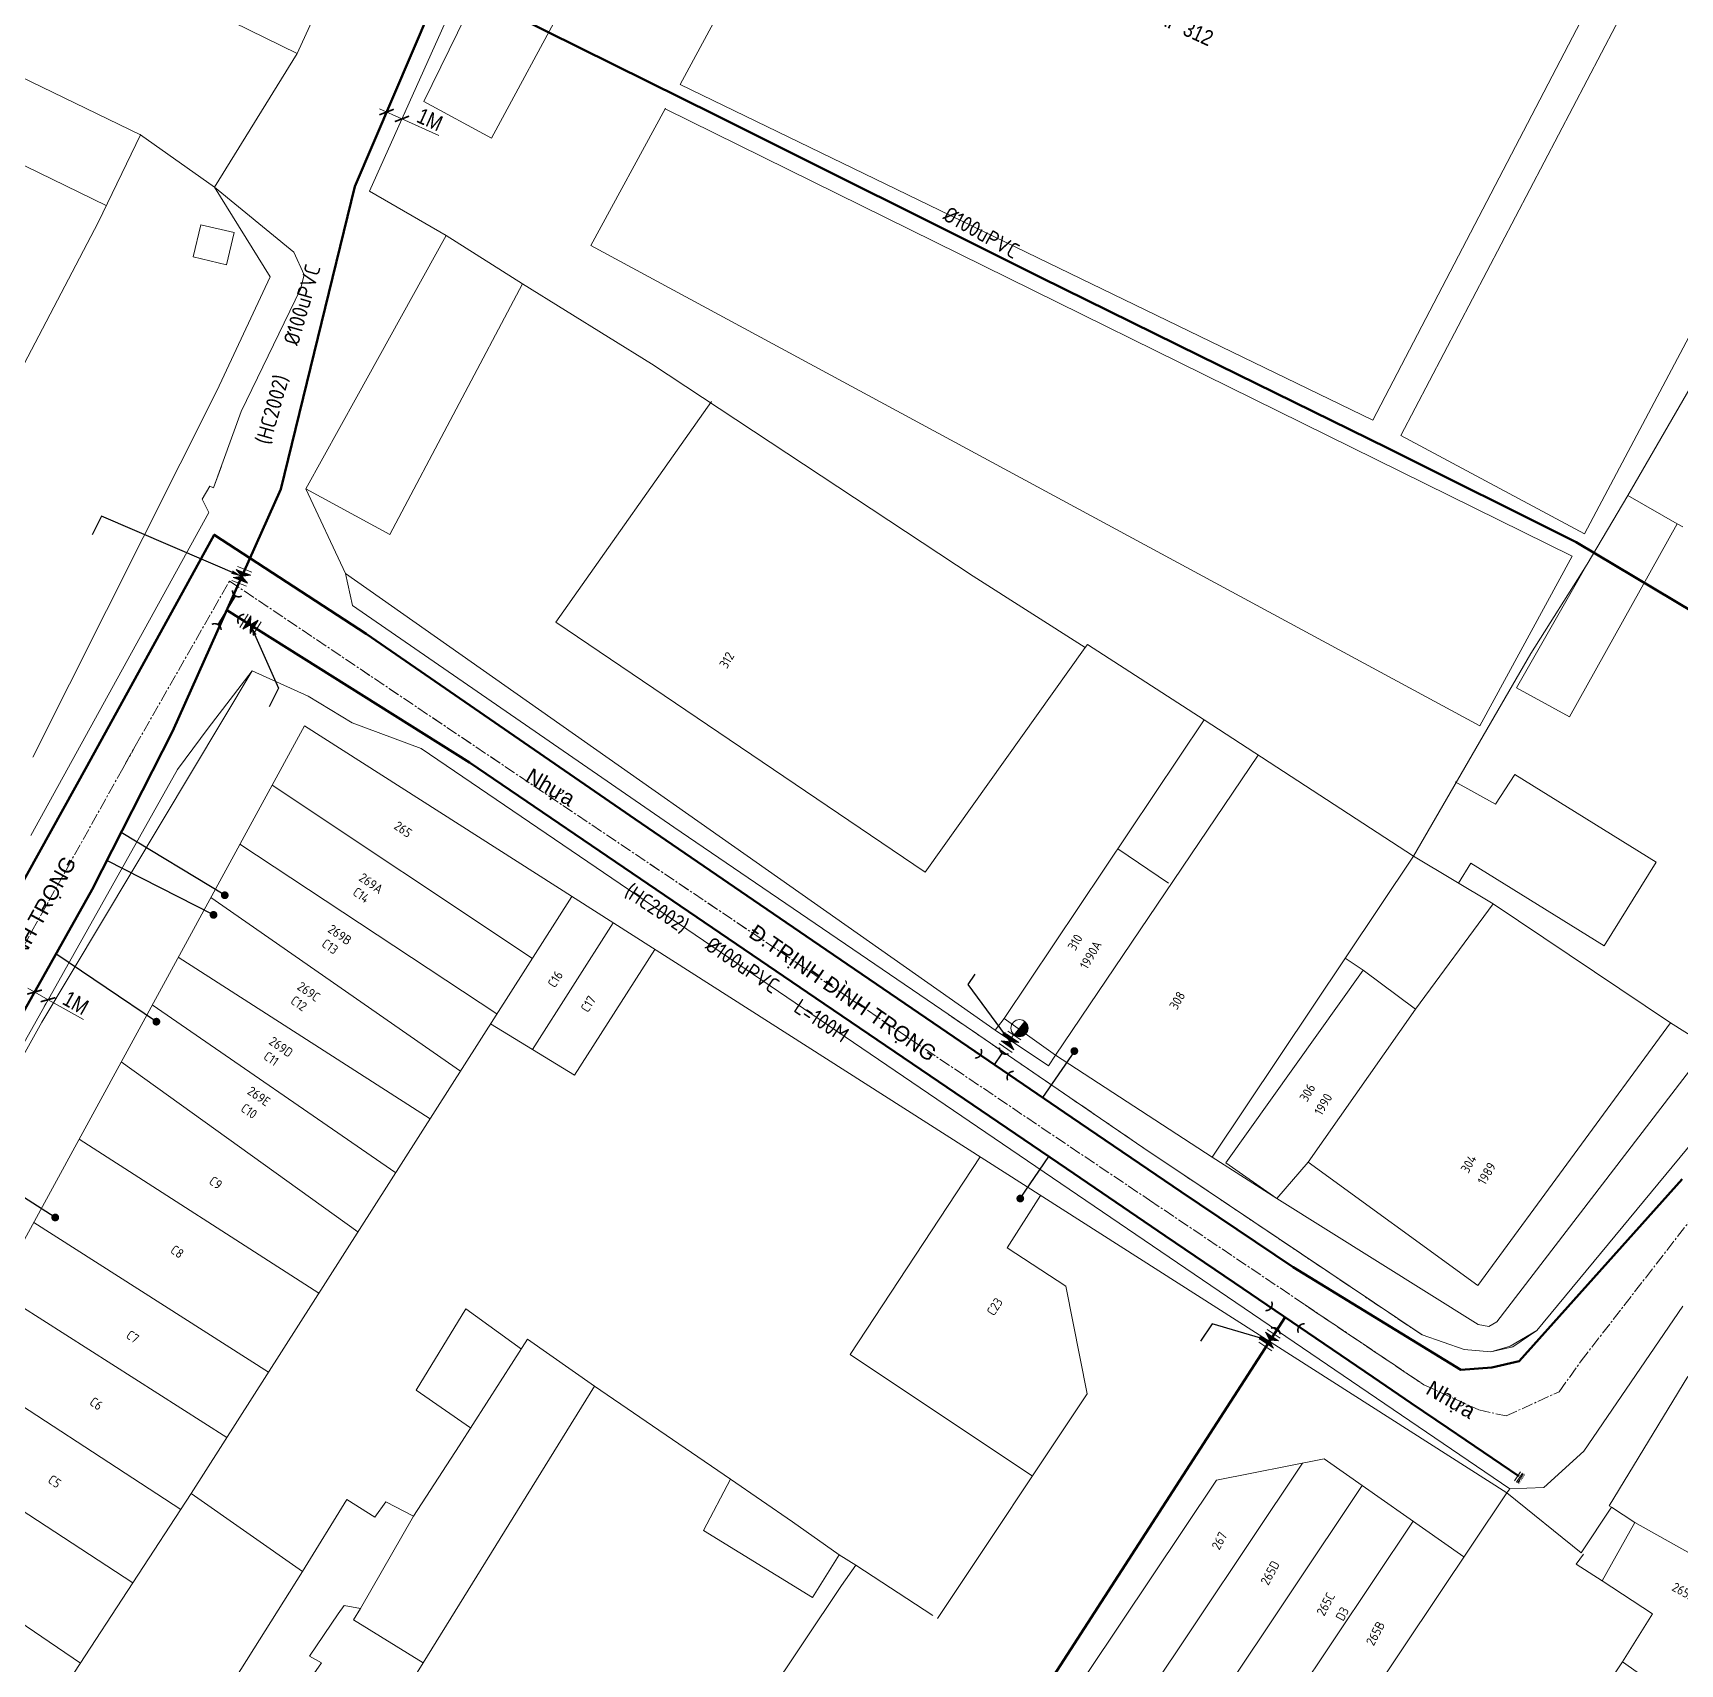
# Model space of a CAD drawing. Header units: inches. Extents: x 595615 to 1194060, y 1190840 to 2385448.
# Drawn here: x 596784.3 to 596890.4, y 1191823 to 1191928 of the extents above; entities that cross this region are included whole.
import ezdxf
from ezdxf.enums import TextEntityAlignment as Align

# ---------------------------------------------------------------- set-up
doc = ezdxf.new("R2010")
doc.units = ezdxf.units.IN
doc.header["$MEASUREMENT"] = 0
doc.linetypes.add('CENTER2', pattern=[1.125, 0.75, -0.125, 0.125, -0.125])
doc.layers.get('Defpoints').update_dxf_attribs({"color": 1})
for name, color, linetype, lineweight in [('Chitiet', 4, 'Continuous', 9), ('DN 100 uPVC', 4, 'Continuous', 50), ('DN 25 PE', 40, 'Continuous', 30), ('DUONG CACH LE', 112, 'Continuous', 5), ('NAM-CDAI', 220, 'Continuous', 25), ('Nen tim duong', 9, 'CENTER2', 0), ('Nen_HTHANH-TP', 9, 'Continuous', 0), ('Nen_SN-HTHANH-TP_new', 7, 'Continuous', 0), ('Nen_SN_HTHANH_old', 9, 'Continuous', 0), ('ONG CAP 3 (DADT)', 221, 'Continuous', 50), ('TEXT PIPE', 3, 'Continuous', 25), ('Text_DiaDanh', 9, 'Continuous', 0), ('Text_GiaoThong', 142, 'Continuous', 0), ('TLK 15', 220, 'Continuous', 20), ('Trucuuhoa', 1, 'Continuous', 15), ('VAN', 7, 'Continuous', 20)]:
    doc.layers.add(name, color=color, linetype=linetype, lineweight=lineweight)
doc.layers.add('ki hieu van', color=170, linetype='Continuous')
doc.styles.add('Dia Danh', font='VHELVCN_0.TTF', dxfattribs={"height": 1})
doc.styles.add('Giao Thong', font='VAPTIMN_0.TTF', dxfattribs={"height": 1})
doc.styles.add('Sonha_QTB', font='isocp.shx', dxfattribs={"height": 0.6, "bigfont": 'bigfont.shx'})
doc.styles.add('text', font='isocp2.shx')
doc.styles.add('VNI-HC', font='VHELVCN_0.TTF')
doc.dimstyles.new('DUONG KICH THUOC', dxfattribs={"dimtxt": 1, "dimasz": 0.7, "dimexe": 0.5, "dimexo": 0.3, "dimgap": 0.2, "dimtad": 1, "dimzin": 0, "dimdsep": 46, "dimtxsty": 'VNI-HC', "dimblk": 'ARCHTICK', "dimcen": 0.09, "dimdle": 0.5, "dimclrd": 256, "dimclre": 256, "dimclrt": 256, "dimadec": 0, "dimazin": 0, "dimtfac": 1, "dimtofl": 0, "dimtmove": 0, "dimatfit": 3, "dimfxl": 1, "dimtolj": 1, "dimtzin": 0, "dimlwd": -1, "dimlwe": -1, "dimarcsym": 0})

# ---------------------------------------------------------------- blocks, each defined once
blk = doc.blocks.new('BIT')
at = {"layer": 'Chitiet', "ltscale": 100}
for p, q in [((0.35, 0), (-0.35, 0)), ((-0.3, -0.16), (-0.35, -0.21)), ((0.35, -0.16), (-0.35, -0.16)), ((-0.18, -0.16), (-0.34, -0.33)), ((-0.06, -0.16), (-0.22, -0.33)), ((0.07, -0.16), (-0.09, -0.33)), ((0.19, -0.16), (0.03, -0.33)), ((0.32, -0.16), (0.15, -0.33)), ((0.35, -0.25), (0.28, -0.33))]:
    blk.add_line(p, q, dxfattribs=at)
blk = doc.blocks.new('_ArchTick')
at = {"color": 0, "linetype": 'ByBlock', "const_width": 0.15}
blk.add_lwpolyline([(-0.5, -0.5), (0.5, 0.5)], dxfattribs=at)
blk = doc.blocks.new('*D58')
at = {"layer": 'Defpoints', "color": 0}
for p in [(596784.41, 1191866.29), (596785.27, 1191865.79), (596785.28, 1191865.8)]:
    blk.add_point(p, dxfattribs=at)
at = {"layer": 'DUONG CACH LE'}
for p, q in [((596783.97, 1191866.53), (596785.27, 1191865.79)), ((596784.26, 1191866.03), (596784.16, 1191865.85)), ((596785.27, 1191865.79), (596787.55, 1191864.51)), ((596785.13, 1191865.54), (596785.03, 1191865.36))]:
    blk.add_line(p, q, dxfattribs=at)
at = {"layer": 'DUONG CACH LE', "xscale": 0.7, "yscale": 0.7, "zscale": 0.7}
for p, rotation in [((596784.4, 1191866.28), 150.6566328118557), ((596785.27, 1191865.79), 330.6566328118557)]:
    blk.add_blockref('_ArchTick', p, dxfattribs=dict(at, rotation=rotation))
at = {"layer": 'DUONG CACH LE', "insert": (596787.06, 1191865.59), "char_height": 1, "attachment_point": 5, "rotation": 330.6566, "style": 'VNI-HC'}
blk.add_mtext('\\A1;1M', dxfattribs=at)
blk = doc.blocks.new('*D59')
at = {"layer": 'Defpoints', "color": 0}
for p in [(596807.07, 1191922.93), (596808.06, 1191922.49), (596808.06, 1191922.49)]:
    blk.add_point(p, dxfattribs=at)
at = {"layer": 'DUONG CACH LE'}
for p, q in [((596806.61, 1191923.14), (596808.06, 1191922.49)), ((596807.19, 1191923.21), (596807.27, 1191923.39)), ((596808.06, 1191922.49), (596810.44, 1191921.42)), ((596808.18, 1191922.76), (596808.26, 1191922.95))]:
    blk.add_line(p, q, dxfattribs=at)
at = {"layer": 'DUONG CACH LE', "xscale": 0.7, "yscale": 0.7, "zscale": 0.7}
for p, rotation in [((596807.07, 1191922.93), 155.8823548838674), ((596808.06, 1191922.49), 335.8823548838674)]:
    blk.add_blockref('_ArchTick', p, dxfattribs=dict(at, rotation=rotation))
at = {"layer": 'DUONG CACH LE', "insert": (596809.86, 1191922.45), "char_height": 1, "attachment_point": 5, "rotation": 335.8824, "style": 'VNI-HC'}
blk.add_mtext('\\A1;1M', dxfattribs=at)
blk = doc.blocks.new('VAN')
at = {"layer": 'VAN'}
h = blk.add_hatch(color=256, dxfattribs=at)
h.paths.add_polyline_path([(0.21, -0.5), (0.49, 0), (0.21, 0.5)])
h.paths.add_polyline_path([(0.77, 0.5), (0.49, 0), (0.77, -0.5)])
at = {"layer": 'VAN', "ltscale": 100}
for p, q in [((0, 0.5), (0, -0.5)), ((0.77, -0.5), (0.21, 0.5)), ((0.21, -0.5), (0.77, 0.5)), ((0.21, 0.5), (0.21, -0.5)), ((0.77, 0.5), (0.77, -0.5)), ((0.98, 0.5), (0.98, -0.5))]:
    blk.add_line(p, q, dxfattribs=at)
blk = doc.blocks.new('TE+VAN')
at = {"layer": 'Chitiet', "ltscale": 100, "const_width": 0.1}
for points in [[(-0.35, 1.28, 0.571257), (0.35, 1.28)], [(1.1, 0.35, 0.571257), (1.1, -0.35)], [(0.35, -1.28, 0.571257), (-0.35, -1.28)]]:
    blk.add_lwpolyline(points, format="xyb", dxfattribs=at)
for points in [[(0, -1.08), (0, 1.08)], [(0.9, 0), (0, 0)]]:
    blk.add_lwpolyline(points, dxfattribs=at)
at = {"layer": 'VAN'}
blk.add_blockref('VAN', (1.3, 0), dxfattribs=at)
blk = doc.blocks.new('TLK 15')
at = {"layer": 'TLK 15', "linetype": 'Continuous', "const_width": 0.25}
blk.add_lwpolyline([(-0.125, 0, 1), (0.125, 0, 1)], format="xyb", close=True, dxfattribs=at)
blk = doc.blocks.new('Trucuuhoa100')
at = {"layer": 'Trucuuhoa', "linetype": 'Continuous'}
blk.add_hatch(color=256, dxfattribs=at).paths.add_polyline_path([(0.55, 0, 0.414373), (0, 0.55, 0.414055), (-0.55, 0)])
blk.add_line((-0.55, 0), (0.55, 0), dxfattribs=at)
at = {"layer": 'Trucuuhoa', "linetype": 'Continuous', "flags": 128}
blk.add_lwpolyline([(0.55, -0.02), (0.89, -0.02)], dxfattribs=at)
at = {"layer": 'Trucuuhoa', "linetype": 'Continuous'}
blk.add_circle((0, 0), 0.551, dxfattribs=at)

msp = doc.modelspace()

# ---------------------------------------------------------------- linework, layer by layer
at = {"layer": 'DN 100 uPVC'}
for points in [[(596755.064, 1191817.42), (596760.436, 1191822.916), (596768.009, 1191836.833), (596771.062, 1191842.35), (596773.5, 1191846.756), (596775.944, 1191851.174), (596778.743, 1191856.219), (596782.784, 1191863.409), (596788.108, 1191872.879), (596793.286, 1191883.057), (596800.271, 1191898.663), (596805.015, 1191918.136), (596814.832, 1191941.092), (596824.13, 1191960.35), (596830.033, 1191974.736), (596835.315, 1191986.388), (596842.869, 1192002.789), (596847.922, 1192014.229), (596850.555, 1192020.19)], [(596907.676, 1191880.933), (596883.681, 1191895.245), (596871.538, 1191901.294), (596859.448, 1191907.23), (596849.194, 1191912.28), (596828.273, 1191922.727), (596810.703, 1191931.436)], [(596879.968, 1191835.12), (596875.424, 1191838.209), (596873.048, 1191839.825), (596870.606, 1191841.486), (596861.663, 1191847.567), (596857.207, 1191850.597), (596850.85, 1191854.92), (596842.601, 1191860.529), (596834.713, 1191865.893), (596824.968, 1191872.52), (596812.408, 1191881.06), (596796.778, 1191890.86)], [(596821.967, 1191778.807), (596864.922, 1191845.351)]]:
    msp.add_lwpolyline(points, dxfattribs=at)
at = {"layer": 'DN 25 PE'}
for p, q in [((596796.65, 1191872.514), (596789.98, 1191876.56)), ((596795.927, 1191871.25), (596789.057, 1191874.745)), ((596792.248, 1191864.374), (596785.777, 1191868.732)), ((596851.358, 1191862.483), (596849.308, 1191859.485)), ((596785.734, 1191851.769), (596778.743, 1191856.219)), ((596847.876, 1191852.989), (596849.714, 1191855.692))]:
    msp.add_line(p, q, dxfattribs=at)
at = {"layer": 'Nen tim duong'}
for p, q in [((596790.877, 1191882.102), (596796.958, 1191892.737)), ((596790.877, 1191882.102), (596796.958, 1191892.737)), ((596796.958, 1191892.737), (596856.2, 1191852.884)), ((596796.958, 1191892.737), (596833.208, 1191868.346)), ((596783.687, 1191869.216), (596790.877, 1191882.102)), ((596790.088, 1191880.681), (596790.877, 1191882.102)), ((596856.168, 1191856.004), (596842.82, 1191865.134)), ((596883.989, 1191842.537), (596897.155, 1191859.507)), ((596883.989, 1191842.537), (596897.155, 1191859.507)), ((596873.747, 1191844.208), (596858.279, 1191854.596)), ((596856.2, 1191852.884), (596873.86, 1191840.999)), ((596866.176, 1191846.172), (596873.86, 1191840.999)), ((596882.58, 1191840.556), (596883.989, 1191842.537)), ((596882.58, 1191840.556), (596883.989, 1191842.537)), ((596873.86, 1191840.999), (596877.401, 1191839.381)), ((596873.86, 1191840.999), (596877.401, 1191839.381)), ((596879.162, 1191838.993), (596882.58, 1191840.556)), ((596879.162, 1191838.993), (596882.58, 1191840.556)), ((596877.401, 1191839.381), (596879.162, 1191838.993)), ((596877.401, 1191839.381), (596879.162, 1191838.993))]:
    msp.add_line(p, q, dxfattribs=at)
at = {"layer": 'Nen_HTHANH-TP', "linetype": 'Continuous'}
for p, q in [((596805.978, 1191917.844), (596824.864, 1191960.029)), ((596813.835, 1191921.24), (596829.342, 1191949.993)), ((596834.42, 1191940.317), (596825.972, 1191924.71)), ((596801.321, 1191926.71), (596775.931, 1191939.18)), ((596807.13, 1191939.445), (596801.321, 1191926.71)), ((596817.46, 1191939.943), (596809.463, 1191923.607)), ((596756.912, 1191938.074), (596791.215, 1191921.472)), ((596789.019, 1191916.91), (596753.755, 1191934.062)), ((596870.57, 1191903.086), (596885.607, 1191931.928)), ((596887.767, 1191931.45), (596872.381, 1191902.107)), ((596801.321, 1191926.71), (596795.998, 1191918.096)), ((596825.972, 1191924.71), (596870.57, 1191903.086)), ((596899.702, 1191925.029), (596884.206, 1191895.787)), ((596809.463, 1191923.607), (596813.835, 1191921.24)), ((596825.014, 1191923.139), (596820.221, 1191914.345)), ((596825.014, 1191923.139), (596883.417, 1191894.336)), ((596791.215, 1191921.472), (596788.499, 1191915.83)), ((596795.998, 1191918.096), (596791.215, 1191921.472)), ((596799.582, 1191912.319), (596795.998, 1191918.096)), ((596801.091, 1191913.9), (596795.998, 1191918.096)), ((596810.9, 1191914.978), (596805.978, 1191917.844)), ((596775.629, 1191891.279), (596788.499, 1191915.83)), ((596794.611, 1191913.605), (596795.11, 1191915.675)), ((596795.11, 1191915.675), (596797.25, 1191915.167)), ((596796.752, 1191913.096), (596797.25, 1191915.167)), ((596810.9, 1191914.978), (596805.159, 1191904.593)), ((596815.813, 1191911.872), (596810.9, 1191914.978)), ((596794.611, 1191913.605), (596796.752, 1191913.096)), ((596801.091, 1191913.9), (596801.762, 1191912.46)), ((596820.221, 1191914.345), (596877.476, 1191883.421)), ((596801.762, 1191912.46), (596801.523, 1191911.52)), ((596796.148, 1191904.976), (596799.582, 1191912.319)), ((596801.523, 1191911.52), (596797.699, 1191903.647)), ((596807.286, 1191895.725), (596815.813, 1191911.872)), ((596824.137, 1191906.728), (596815.813, 1191911.872)), ((596844.848, 1191893.055), (596824.137, 1191906.728)), ((596891.957, 1191906.803), (596887.004, 1191898.249)), ((596784.287, 1191881.406), (596796.148, 1191904.976)), ((596805.159, 1191904.593), (596801.873, 1191898.68)), ((596827.997, 1191904.302), (596817.96, 1191890.093)), ((596797.699, 1191903.647), (596795.933, 1191898.736)), ((596872.381, 1191902.107), (596884.206, 1191895.787)), ((596795.933, 1191898.736), (596796.432, 1191900.126)), ((596795.693, 1191898.855), (596795.194, 1191898.015)), ((596795.194, 1191898.015), (596795.693, 1191898.855)), ((596795.933, 1191898.736), (596795.693, 1191898.855)), ((596795.693, 1191898.855), (596795.933, 1191898.736)), ((596801.873, 1191898.68), (596804.418, 1191893.223)), ((596801.873, 1191898.68), (596807.286, 1191895.725)), ((596801.873, 1191898.68), (596804.418, 1191893.223)), ((596795.194, 1191898.015), (596795.615, 1191897.145)), ((596795.615, 1191897.145), (596795.194, 1191898.015)), ((596887.004, 1191898.249), (596884.377, 1191893.817)), ((596890.175, 1191896.422), (596887.004, 1191898.249)), ((596795.615, 1191897.145), (596784.171, 1191876.356)), ((596784.171, 1191876.356), (596795.615, 1191897.145)), ((596890.175, 1191896.422), (596883.235, 1191883.996)), ((596890.545, 1191896.222), (596890.175, 1191896.422)), ((596883.417, 1191894.336), (596877.476, 1191883.421)), ((596884.377, 1191893.817), (596879.834, 1191885.863)), ((596884.377, 1191893.817), (596880.762, 1191888.074)), ((596804.879, 1191891.163), (596804.418, 1191893.223)), ((596804.418, 1191893.223), (596804.879, 1191891.163)), ((596804.418, 1191893.223), (596846.261, 1191863.836)), ((596852.062, 1191888.471), (596844.848, 1191893.055)), ((596825.571, 1191876.9), (596804.879, 1191891.163)), ((596804.879, 1191891.163), (596825.571, 1191876.9)), ((596817.96, 1191890.093), (596841.743, 1191874.003)), ((596841.743, 1191874.003), (596852.062, 1191888.471)), ((596852.201, 1191888.661), (596852.062, 1191888.471)), ((596859.715, 1191883.797), (596852.201, 1191888.661)), ((596880.762, 1191888.074), (596873.192, 1191875.028)), ((596784.861, 1191864.347), (596798.423, 1191886.968)), ((596798.423, 1191886.968), (596795.586, 1191883.265)), ((596795.586, 1191883.265), (596798.423, 1191886.968)), ((596798.423, 1191886.968), (596802.024, 1191885.321)), ((596802.024, 1191885.321), (596798.423, 1191886.968)), ((596802.024, 1191885.321), (596804.845, 1191883.603)), ((596804.845, 1191883.603), (596802.024, 1191885.321)), ((596883.235, 1191883.996), (596879.834, 1191885.863)), ((596795.586, 1191883.265), (596793.598, 1191880.604)), ((596793.598, 1191880.604), (596795.586, 1191883.265)), ((596801.776, 1191883.41), (596879.205, 1191834.043)), ((596804.845, 1191883.603), (596809.297, 1191881.966)), ((596809.297, 1191881.966), (596804.845, 1191883.603)), ((596859.715, 1191883.797), (596846.831, 1191864.577)), ((596859.715, 1191883.797), (596873.192, 1191875.028)), ((596809.297, 1191881.966), (596879.405, 1191834.293)), ((596879.405, 1191834.293), (596809.297, 1191881.966)), ((596850.153, 1191862.219), (596863.197, 1191881.53)), ((596793.598, 1191880.604), (596779.189, 1191854.972)), ((596779.189, 1191854.972), (596793.598, 1191880.604)), ((596875.889, 1191879.81), (596878.47, 1191878.382)), ((596879.718, 1191880.293), (596878.47, 1191878.382)), ((596879.718, 1191880.293), (596888.823, 1191874.651)), ((596842.82, 1191865.134), (596825.571, 1191876.9)), ((596825.571, 1191876.9), (596842.82, 1191865.134)), ((596857.424, 1191873.295), (596854.152, 1191875.493)), ((596873.192, 1191875.028), (596860.238, 1191855.648)), ((596873.192, 1191875.028), (596878.335, 1191871.962)), ((596876.104, 1191873.29), (596876.883, 1191874.571)), ((596876.883, 1191874.571), (596885.477, 1191869.248)), ((596888.823, 1191874.651), (596885.477, 1191869.248)), ((596878.335, 1191871.962), (596873.33, 1191865.188)), ((596878.335, 1191871.962), (596889.751, 1191864.291)), ((596869.958, 1191867.685), (596868.798, 1191868.454)), ((596900.828, 1191868.35), (596881.147, 1191844.484)), ((596881.147, 1191844.484), (596900.828, 1191868.35)), ((596869.958, 1191867.685), (596861.118, 1191855.298)), ((596873.33, 1191865.188), (596869.958, 1191867.685)), ((596842.82, 1191865.134), (596856.168, 1191856.004)), ((596873.33, 1191865.188), (596866.418, 1191855.333)), ((596775.634, 1191847.739), (596784.861, 1191864.347)), ((596846.831, 1191864.577), (596846.261, 1191863.836)), ((596846.261, 1191863.836), (596849.693, 1191861.539)), ((596846.831, 1191864.577), (596850.153, 1191862.219)), ((596877.345, 1191847.401), (596889.751, 1191864.291)), ((596889.751, 1191864.291), (596892.162, 1191862.773)), ((596892.162, 1191862.773), (596878.557, 1191845.042)), ((596805.227, 1191850.837), (596789.981, 1191861.782)), ((596849.693, 1191861.539), (596850.153, 1191862.219)), ((596850.153, 1191862.219), (596860.238, 1191855.648)), ((596856.168, 1191856.004), (596856.168, 1191856.004)), ((596858.279, 1191854.596), (596856.168, 1191856.004)), ((596856.168, 1191856.004), (596858.279, 1191854.596)), ((596860.238, 1191855.648), (596864.39, 1191852.981)), ((596861.118, 1191855.298), (596864.39, 1191852.981)), ((596866.418, 1191855.333), (596864.39, 1191852.981)), ((596866.418, 1191855.333), (596877.345, 1191847.401)), ((596858.279, 1191854.596), (596858.279, 1191854.596)), ((596858.279, 1191854.596), (596873.747, 1191844.208)), ((596864.39, 1191852.981), (596877.367, 1191844.891)), ((596850.813, 1191847.354), (596852.19, 1191840.418)), ((596812.166, 1191845.889), (596808.97, 1191840.646)), ((596812.166, 1191845.889), (596815.768, 1191843.302)), ((596890.546, 1191846.052), (596884.173, 1191836.717)), ((596884.173, 1191836.717), (596890.546, 1191846.052)), ((596877.367, 1191844.891), (596878.037, 1191844.762)), ((596878.037, 1191844.762), (596878.557, 1191845.042)), ((596816.137, 1191843.932), (596811.743, 1191837.078)), ((596820.45, 1191840.915), (596816.137, 1191843.932)), ((596876.458, 1191843.281), (596873.747, 1191844.208)), ((596873.747, 1191844.208), (596876.458, 1191843.281)), ((596879.428, 1191843.493), (596881.147, 1191844.484)), ((596881.147, 1191844.484), (596879.588, 1191843.453)), ((596878.178, 1191843.122), (596876.458, 1191843.281)), ((596876.458, 1191843.281), (596878.178, 1191843.122)), ((596878.178, 1191843.122), (596879.428, 1191843.493)), ((596879.588, 1191843.453), (596878.178, 1191843.122)), ((596879.588, 1191843.453), (596879.588, 1191843.453)), ((596885.806, 1191833.198), (596890.869, 1191841.532)), ((596808.97, 1191840.646), (596812.482, 1191838.229)), ((596809.424, 1191823.107), (596820.45, 1191840.915)), ((596820.45, 1191840.915), (596829.215, 1191834.923)), ((596852.19, 1191840.418), (596842.544, 1191825.952)), ((596811.743, 1191837.078), (596808.797, 1191832.546)), ((596867.437, 1191836.234), (596860.502, 1191834.858)), ((596876.445, 1191829.916), (596867.437, 1191836.234)), ((596884.173, 1191836.717), (596881.585, 1191834.395)), ((596881.585, 1191834.395), (596884.173, 1191836.717)), ((596866.05, 1191835.959), (596855.496, 1191820.181)), ((596786.985, 1191822.498), (596794.496, 1191834.005)), ((596794.496, 1191834.005), (596801.65, 1191828.99)), ((596829.215, 1191834.923), (596827.467, 1191831.611)), ((596829.215, 1191834.923), (596833.207, 1191832.186)), ((596860.502, 1191834.858), (596852.221, 1191822.478)), ((596869.894, 1191834.511), (596858.772, 1191817.883)), ((596879.205, 1191834.043), (596864.683, 1191812.331)), ((596879.405, 1191834.293), (596879.205, 1191834.043)), ((596879.205, 1191834.043), (596883.999, 1191830.187)), ((596881.585, 1191834.395), (596879.405, 1191834.293)), ((596879.405, 1191834.293), (596881.585, 1191834.395)), ((596801.65, 1191828.99), (596804.506, 1191833.623)), ((596804.506, 1191833.623), (596806.317, 1191832.474)), ((596806.317, 1191832.474), (596807.026, 1191833.455)), ((596807.026, 1191833.455), (596808.797, 1191832.546)), ((596883.999, 1191830.187), (596885.946, 1191833.118)), ((596885.946, 1191833.118), (596885.806, 1191833.198)), ((596885.946, 1191833.118), (596887.457, 1191832.13)), ((596805.391, 1191826.603), (596808.797, 1191832.546)), ((596833.207, 1191832.186), (596836.219, 1191830.058)), ((596873.17, 1191832.214), (596862.047, 1191815.585)), ((596887.457, 1191832.13), (596885.35, 1191828.388)), ((596887.457, 1191832.13), (596896.801, 1191826.867)), ((596827.467, 1191831.611), (596834.501, 1191827.297)), ((596834.501, 1191827.297), (596836.219, 1191830.058)), ((596836.219, 1191830.058), (596837.289, 1191829.389)), ((596884.139, 1191830.097), (596883.679, 1191829.456)), ((596794.489, 1191817.584), (596801.65, 1191828.99)), ((596837.289, 1191829.389), (596836.37, 1191828.088)), ((596837.289, 1191829.389), (596842.252, 1191826.143)), ((596883.679, 1191829.456), (596885.35, 1191828.388)), ((596826.003, 1191812.62), (596836.37, 1191828.088)), ((596885.35, 1191828.388), (596888.592, 1191826.26)), ((596803.952, 1191826.262), (596804.341, 1191826.802)), ((596804.341, 1191826.802), (596805.391, 1191826.603)), ((596804.932, 1191825.873), (596805.391, 1191826.603)), ((596802.114, 1191823.521), (596803.952, 1191826.262)), ((596804.932, 1191825.873), (596809.424, 1191823.107)), ((596888.592, 1191826.26), (596886.644, 1191823.169)), ((596802.874, 1191823.111), (596802.114, 1191823.521)), ((596800.317, 1191819.419), (596802.874, 1191823.111)), ((596805.06, 1191816.073), (596809.424, 1191823.107)), ((596886.644, 1191823.169), (596874.928, 1191805.719)), ((596886.644, 1191823.169), (596891.857, 1191819.523))]:
    msp.add_line(p, q, dxfattribs=at)
for points in [[(596801.776, 1191883.41), (596765.434, 1191816.766)], [(596816.457, 1191868.449), (596799.698, 1191879.6)], [(596814.18, 1191864.879), (596797.623, 1191875.796)], [(596794.496, 1191834.005), (596818.996, 1191872.431)], [(596811.828, 1191861.189), (596795.757, 1191872.372)], [(596816.474, 1191862.588), (596821.665, 1191870.73)], [(596813.772, 1191864.238), (596819.176, 1191860.938), (596824.334, 1191869.028)], [(596809.867, 1191858.114), (596793.656, 1191868.52)], [(596807.657, 1191854.647), (596791.98, 1191865.448)], [(596787.274, 1191856.816), (596802.712, 1191846.891)], [(596845.287, 1191855.669), (596836.926, 1191842.95), (596848.661, 1191835.126)], [(596850.813, 1191847.354), (596847.031, 1191849.812), (596849.182, 1191853.185)], [(596784.35, 1191851.455), (596799.474, 1191841.813)], [(596781.952, 1191847.057), (596796.787, 1191837.598)], [(596779.4, 1191842.377), (596793.818, 1191832.966)], [(596776.696, 1191837.418), (596790.74, 1191828.251)], [(596787.365, 1191823.081), (596773.873, 1191832.241)]]:
    msp.add_lwpolyline(points, dxfattribs=at)
for p in [(596825.014, 1191923.139), (596791.215, 1191921.472)]:
    msp.add_point(p, dxfattribs=at)
at = {"layer": 'ONG CAP 3 (DADT)'}
msp.add_lwpolyline([(596779.277, 1191865.493), (596787.784, 1191880.846), (596794.294, 1191892.672), (596795.971, 1191895.72), (596805.761, 1191889.341), (596815.282, 1191882.777), (596823.076, 1191877.405), (596830.696, 1191872.193), (596835.38, 1191868.998), (596842.256, 1191864.308), (596851.186, 1191858.2), (596858.241, 1191853.417), (596865.456, 1191848.572), (596876.244, 1191841.967), (596876.244, 1191841.967), (596878.248, 1191842.111), (596879.991, 1191842.521), (596879.991, 1191842.521), (596879.991, 1191842.521), (596890.492, 1191854.245)], dxfattribs=at)

# ---------------------------------------------------------------- block references
at = {"layer": 'Chitiet'}
for name, p, rotation in [('TE+VAN', (596796.778, 1191890.86), 328.7662522107681), ('TE+VAN', (596846.206, 1191861.606), 55.7115698472501), ('TE+VAN', (596864.922, 1191845.351), 236.0900609486745), ('BIT', (596879.894, 1191835.104), 57.19838922749586)]:
    msp.add_blockref(name, p, dxfattribs=dict(at, rotation=rotation))
at = {"layer": 'TLK 15', "rotation": 359.9999999934133}
for p in [(596796.65, 1191872.514), (596795.927, 1191871.25), (596792.248, 1191864.374), (596847.876, 1191852.989), (596785.734, 1191851.769)]:
    msp.add_blockref('TLK 15', p, dxfattribs=at)
at = {"layer": 'TLK 15'}
for p in [(596796.65, 1191872.514), (596795.927, 1191871.25), (596792.248, 1191864.374), (596851.358, 1191862.483), (596847.876, 1191852.989), (596785.734, 1191851.769)]:
    msp.add_blockref('TLK 15', p, dxfattribs=at)
at = {"layer": 'Trucuuhoa', "rotation": 231.2870325721492}
msp.add_blockref('Trucuuhoa100', (596847.828, 1191863.958), dxfattribs=at)
at = {"layer": 'VAN', "rotation": 68.49860910885826}
msp.add_blockref('VAN', (596797.575, 1191892.585), dxfattribs=at)

# ---------------------------------------------------------------- texts
at = {"layer": 'NAM-CDAI', "style": 'text'}
for s, rotation, p in [('(HC2002)', 74.30414, (596799.576, 1191901.455)), ('(HC2002)', 326.69013, (596822.29, 1191872.499)), ('L=100M', 326.69013, (596833.21, 1191865.074))]:
    msp.add_text(s, height=1, rotation=rotation, dxfattribs=at).set_placement(p)
at = {"layer": 'Nen_SN-HTHANH-TP_new', "style": 'Sonha_QTB'}
for s, rotation, p in [('312', 59.95439, (596828.978, 1191887.651)), ('265', 325.01502, (596808.133, 1191876.755)), ('269A', 325.01502, (596806.076, 1191873.28)), ('269B', 325.01502, (596804.065, 1191869.971)), ('310', 59.95439, (596851.407, 1191869.483)), ('269C', 325.01502, (596802.057, 1191866.309)), ('308', 59.95439, (596857.985, 1191865.735)), ('269D', 325.01502, (596800.276, 1191862.752)), ('269E', 325.01502, (596798.848, 1191859.573)), ('306', 59.95439, (596866.365, 1191859.808)), ('304', 59.95439, (596876.747, 1191855.222)), ('267', 61.72212, (596860.694, 1191830.96)), ('265D', 61.72212, (596863.96, 1191828.89)), ('265C', 61.72212, (596867.541, 1191826.882)), ('265A', 331.0853, (596890.639, 1191827.658)), ('265B', 61.72212, (596870.744, 1191824.999))]:
    msp.add_text(s, height=0.6, rotation=rotation, dxfattribs=at).set_placement(p, align=Align.MIDDLE)
at = {"layer": 'Nen_SN_HTHANH_old', "style": 'Sonha_QTB'}
for s, rotation, p in [('C14', 325.01502, (596805.441, 1191872.519)), ('C13', 325.01502, (596803.43, 1191869.21)), ('1990A', 59.95439, (596852.408, 1191868.672)), ('C16', 57.68061, (596817.932, 1191867.111)), ('C12', 325.01502, (596801.422, 1191865.548)), ('C17', 57.68061, (596820.057, 1191865.518)), ('C11', 325.01502, (596799.641, 1191861.991)), ('1990', 59.95439, (596867.386, 1191859.052)), ('C10', 325.01502, (596798.216, 1191858.615)), ('1989', 59.95439, (596877.906, 1191854.599)), ('C9', 325.01502, (596796.071, 1191854.003)), ('C8', 325.01502, (596793.591, 1191849.567)), ('C23', 57.68061, (596846.231, 1191846.03)), ('C7', 325.01502, (596790.723, 1191844.09)), ('C6', 325.01502, (596788.377, 1191839.788)), ('C5', 325.01502, (596785.695, 1191834.777)), ('D3', 61.72212, (596868.608, 1191826.254))]:
    msp.add_text(s, height=0.6, rotation=rotation, dxfattribs=at).set_placement(p, align=Align.MIDDLE)
at = {"layer": 'TEXT PIPE', "style": 'text'}
for rotation, p in [(330.72318, (596842.819, 1191916.033)), (73.96902, (596801.371, 1191907.847)), (326.2323, (596827.5, 1191869.075))]:
    msp.add_text('%%c100uPVC', height=1, rotation=rotation, dxfattribs=at).set_placement(p)
at = {"layer": 'Text_DiaDanh', "linetype": 'Continuous', "style": 'Dia Danh'}
msp.add_text('KHU NHAØ ÔÛ CAO CAÁP 312', height=1, rotation=335.4608, dxfattribs=at).set_placement((596853.904, 1191930.709), align=Align.MIDDLE)
at = {"layer": 'Text_GiaoThong', "linetype": 'Continuous', "style": 'Giao Thong'}
for s, rotation, p in [('Nhöïa', 329.63242, (596817.59, 1191879.4)), ('Ñ.TRÒNH ÑÌNH TROÏNG', 61.06458, (596783.227, 1191868.669)), ('Ñ.TRÒNH ÑÌNH TROÏNG', 325.24847, (596836.471, 1191866.242)), ('Nhöïa', 329.63242, (596875.569, 1191839.975))]:
    msp.add_text(s, height=1, rotation=rotation, dxfattribs=at).set_placement(p, align=Align.MIDDLE)

# ---------------------------------------------------------------- dimensions: what is measured, and where the dimension line sits
at = {"layer": 'DUONG CACH LE'}
for p1, p2, distance, picture, middle in [((596807.067, 1191922.934), (596808.058, 1191922.49), 0, '*D59', (596809.856, 1191922.453)), ((596784.406, 1191866.294), (596785.278, 1191865.804), -0.011, '*D58', (596787.059, 1191865.593))]:
    dim = msp.add_aligned_dim(p1=p1, p2=p2, distance=distance, text='1M', dimstyle='DUONG KICH THUOC', override={"dimpost": 'M'}, dxfattribs=at)
    dim.commit()
    dim.dimension.update_dxf_attribs({"geometry": picture, "text_midpoint": middle})

# ---------------------------------------------------------------- leaders
at = {"layer": 'ki hieu van'}
for points in [[(596797.755, 1191893.041), (596788.715, 1191896.917), (596788.103, 1191895.718)], [(596798.312, 1191889.898), (596800.116, 1191885.841), (596799.504, 1191884.642)], [(596847.217, 1191863.09), (596844.523, 1191866.77), (596844.973, 1191867.427)], [(596863.938, 1191843.826), (596860.228, 1191844.913), (596859.476, 1191843.797)]]:
    msp.add_leader(points, dimstyle='DUONG KICH THUOC', override={"dimgap": 0.2, "dimtad": 0}, dxfattribs=at)

doc.saveas('drawing.dxf')
